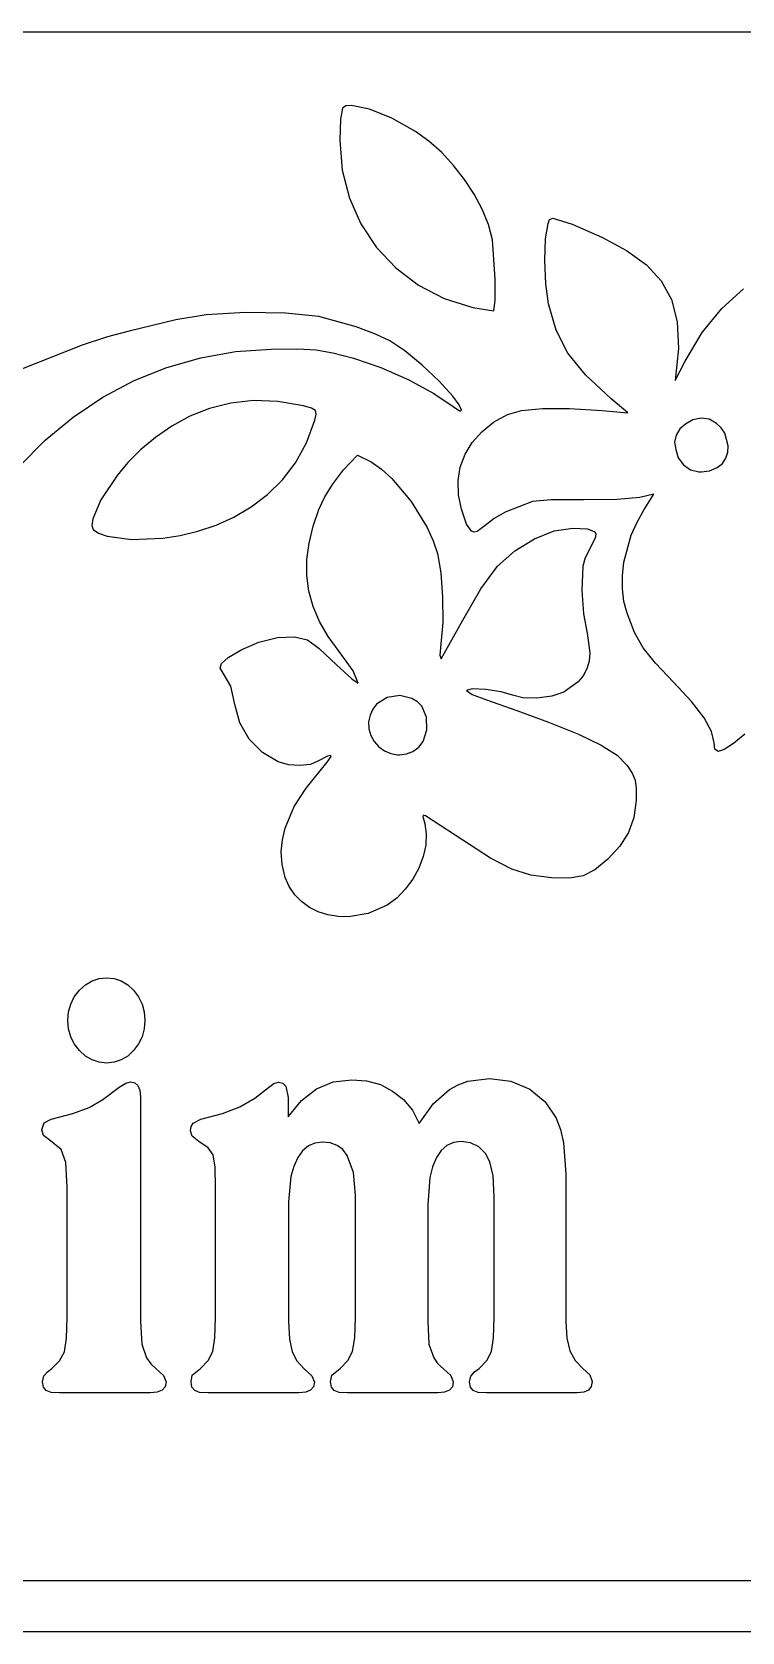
# Model space of a CAD drawing. Extents: x 0 to 380, y 0 to 510.
# Drawn here: x 120.9 to 194, y 0.2 to 165 of the extents above; entities that cross this region are included whole.
import ezdxf

# ---------------------------------------------------------------- set-up
doc = ezdxf.new("R2010")
doc.units = 0

msp = doc.modelspace()

# ---------------------------------------------------------------- linework, layer by layer
at = {"layer": 'Ebene 1'}
for p, q in [((360.20023, 164.96024), (19.977069, 164.96024)), ((152.83271, 157.12694), (152.64702, 155.978077)), ((153.178873, 157.350427), (152.8327, 157.12694)), ((152.8327, 157.12694), (152.83271, 157.12694)), ((153.790465, 157.39404), (153.178873, 157.350427)), ((155.620487, 157.001965), (153.790465, 157.39404)), ((157.943924, 156.071352), (155.620487, 157.001965)), ((152.64702, 155.978077), (152.56732, 153.80674)), ((160.38193, 154.72284), (157.943924, 156.071352)), ((152.56732, 153.80674), (152.818277, 150.749599)), ((161.757739, 153.725511), (160.38193, 154.72284)), ((163.071754, 152.547579), (161.757739, 153.725511)), ((164.30001, 151.222724), (163.071754, 152.547579)), ((152.818277, 150.749599), (153.55683, 147.862667)), ((165.418539, 149.784627), (164.30001, 151.222724)), ((166.403374, 148.26697), (165.418539, 149.784627)), ((153.55683, 147.862667), (154.747884, 145.190068)), ((167.230549, 146.703432), (166.403374, 148.26697)), ((167.876097, 145.127695), (167.230549, 146.703432)), ((154.747884, 145.190068), (156.356349, 142.775927)), ((168.31605, 143.57344), (167.876097, 145.127695)), ((168.578391, 139.522877), (168.31605, 143.57344)), ((156.356349, 142.775927), (158.347131, 140.66437)), ((158.347131, 140.66437), (160.685139, 138.89952)), ((160.685139, 138.89952), (163.335279, 137.525502)), ((168.568968, 137.322392), (168.578391, 139.522877)), ((163.335279, 137.525502), (166.26246, 136.58644)), ((168.44396, 136.25554), (168.568968, 137.322392)), ((135.66737, 135.33534), (130.8625, 134.16264)), ((138.796902, 135.829129), (135.66737, 135.33534)), ((142.840391, 136.063353), (138.796902, 135.829129)), ((146.979905, 136.019045), (142.840391, 136.063353)), ((150.39751, 135.67724), (146.979905, 136.019045)), ((154.267945, 134.596478), (150.39751, 135.67724)), ((166.26246, 136.58644), (168.44396, 136.25554)), ((128.63074, 133.580618), (126.013929, 132.717665)), ((130.8625, 134.16264), (128.63074, 133.580618)), ((156.250539, 133.855654), (154.267945, 134.596478)), ((157.72069, 133.16764), (156.250539, 133.855654)), ((126.013929, 132.717665), (118.46469, 129.73444)), ((138.241, 131.423267), (141.831327, 132.057338)), ((141.831327, 132.057338), (145.50617, 132.31604)), ((145.50617, 132.31604), (148.234713, 132.33719)), ((148.234713, 132.33719), (150.150058, 132.23174)), ((150.150058, 132.23174), (151.861391, 131.93084)), ((151.861391, 131.93084), (153.9779, 131.36564)), ((159.262073, 132.118228), (157.72069, 133.16764)), ((161.0544, 130.645365), (159.262073, 132.118228)), ((131.39008, 129.064478), (134.754236, 130.422691)), ((134.754236, 130.422691), (138.241, 131.423267)), ((153.9779, 131.36564), (156.790816, 130.402234)), ((156.790816, 130.402234), (159.669764, 129.141715)), ((162.806385, 129.004915), (161.0544, 130.645365)), ((128.167578, 127.35749), (131.39008, 129.064478)), ((159.669764, 129.141715), (162.271764, 127.750059)), ((164.22674, 127.45274), (162.806385, 129.004915)), ((125.105777, 125.310595), (128.167578, 127.35749)), ((143.681481, 127.005772), (141.336356, 126.745366)), ((146.177045, 126.922777), (143.681481, 127.005772)), ((148.81732, 126.44884), (146.177045, 126.922777)), ((162.271764, 127.750059), (164.25384, 126.39324)), ((164.880513, 126.553946), (164.22674, 127.45274)), ((122.223722, 122.932656), (125.105777, 125.310595)), ((137.120331, 125.384523), (135.260887, 124.37917)), ((139.147397, 126.189102), (137.120331, 125.384523)), ((141.336356, 126.745366), (139.147397, 126.189102)), ((149.652187, 126.214406), (148.81732, 126.44884)), ((150.061101, 125.97624), (149.652187, 126.214406)), ((150.00001, 124.99994), (150.143798, 125.612149)), ((150.143798, 125.612149), (150.061101, 125.97624)), ((164.25384, 126.39324), (164.895718, 125.960259)), ((165.104058, 126.03514), (164.880513, 126.553946)), ((164.895718, 125.960259), (165.053977, 125.938213)), ((165.053977, 125.938213), (165.104058, 126.03514)), ((135.260887, 124.37917), (133.574792, 123.220587)), ((149.135839, 122.65708), (150.00001, 124.99994)), ((119.54046, 120.23254), (122.223722, 122.932656)), ((132.067774, 121.956315), (130.745559, 120.633897)), ((133.574792, 123.220587), (132.067774, 121.956315)), ((148.007409, 120.607073), (149.135839, 122.65708)), ((130.745559, 120.633897), (129.613877, 119.300875)), ((146.655226, 118.834003), (148.007409, 120.607073)), ((129.613877, 119.300875), (127.945016, 116.79319)), ((145.119797, 117.321951), (146.655226, 118.834003)), ((143.441627, 116.054998), (145.119797, 117.321951)), ((127.945016, 116.79319), (127.107014, 114.813599)), ((141.661223, 115.017226), (143.441627, 116.054998)), ((127.107014, 114.813599), (127.013903, 114.140694)), ((127.013903, 114.140694), (127.14569, 113.74244)), ((127.14569, 113.74244), (127.72059, 113.363908)), ((127.14569, 113.74244), (127.14569, 113.74244)), ((137.955739, 113.565552), (139.819092, 114.192717)), ((139.819092, 114.192717), (141.661223, 115.017226)), ((127.72059, 113.363908), (128.598319, 113.055374)), ((128.598319, 113.055374), (131.100236, 112.711973)), ((131.100236, 112.711973), (134.327393, 112.839584)), ((134.327393, 112.839584), (136.11167, 113.119814)), ((136.11167, 113.119814), (137.955739, 113.565552)), ((127.765576, 67.488339), (128.530816, 67.568642)), ((128.530816, 67.568642), (129.32016, 67.488339)), ((125.21477, 65.607901), (125.734971, 66.283788)), ((125.734971, 66.283788), (126.367654, 66.845912)), ((126.367654, 66.845912), (127.044522, 67.247428)), ((127.044522, 67.247428), (127.765576, 67.488339)), ((129.32016, 67.488339), (130.049249, 67.247428)), ((130.049249, 67.247428), (130.718083, 66.845912)), ((130.718083, 66.845912), (131.326661, 66.283788)), ((131.326661, 66.283788), (131.832805, 65.607901)), ((124.620254, 64.05537), (124.843198, 64.865095)), ((124.843198, 64.865095), (125.21477, 65.607901)), ((131.832805, 65.607901), (132.194337, 64.865095)), ((132.194337, 64.865095), (132.411256, 64.05537)), ((124.54594, 63.178724), (124.620254, 64.05537)), ((124.620254, 62.302079), (124.54594, 63.178724)), ((132.411256, 64.05537), (132.483562, 63.178724)), ((132.483562, 63.178724), (132.411256, 62.302079)), ((132.483562, 63.178724), (132.483562, 63.178724)), ((124.843198, 61.492354), (124.620254, 62.302079)), ((125.21477, 60.749547), (124.843198, 61.492354)), ((132.194337, 61.492354), (131.832805, 60.749547)), ((132.411256, 62.302079), (132.194337, 61.492354)), ((125.734971, 60.073661), (125.21477, 60.749547)), ((126.367654, 59.511537), (125.734971, 60.073661)), ((127.044522, 59.11002), (126.367654, 59.511537)), ((130.718083, 59.511537), (130.049249, 59.11002)), ((131.326661, 60.073661), (130.718083, 59.511537)), ((131.832805, 60.749547), (131.326661, 60.073661)), ((127.765576, 58.86911), (127.044522, 59.11002)), ((128.530816, 58.788807), (127.765576, 58.86911)), ((129.32016, 58.86911), (128.530816, 58.788807)), ((130.049249, 59.11002), (129.32016, 58.86911)), ((128.13715, 55.041319), (129.848395, 56.290487)), ((129.848395, 56.290487), (130.507189, 56.718766)), ((130.507189, 56.718766), (131.005296, 56.861526)), ((131.005296, 56.861526), (131.455205, 56.763378)), ((131.455205, 56.763378), (131.776569, 56.468933)), ((131.776569, 56.468933), (131.969387, 55.978191)), ((143.819584, 55.157311), (145.209477, 56.254793)), ((145.209477, 56.254793), (145.771855, 56.68308)), ((145.771855, 56.68308), (146.23783, 56.825843)), ((146.23783, 56.825843), (146.703803, 56.718771)), ((146.703803, 56.718771), (147.009098, 56.397558)), ((147.009098, 56.397558), (147.266184, 55.255459)), ((148.615902, 54.927555), (150.158437, 56.120951)), ((150.158437, 56.120951), (151.893789, 56.836989)), ((151.893789, 56.836989), (153.821958, 57.075668)), ((153.821958, 57.075668), (155.308252, 56.950753)), ((155.308252, 56.950753), (156.746341, 56.576006)), ((156.746341, 56.576006), (158.015721, 55.906809)), ((162.23359, 54.630881), (163.880566, 56.076344)), ((163.880566, 56.076344), (164.77636, 56.560392)), ((164.77636, 56.560392), (165.760528, 56.906141)), ((165.760528, 56.906141), (167.99399, 57.182739)), ((167.99399, 57.182739), (170.187282, 56.915062)), ((170.187282, 56.915062), (172.139553, 56.112028)), ((172.139553, 56.112028), (173.722257, 54.809335)), ((126.731195, 54.220441), (128.13715, 55.041319)), ((131.969387, 55.978191), (132.033659, 55.291152)), ((132.033659, 55.291152), (132.033659, 32.163792)), ((142.285084, 54.291818), (143.819584, 55.157311)), ((147.266184, 55.255459), (147.266184, 53.2568)), ((147.266184, 55.255459), (147.266184, 55.255459)), ((147.266184, 53.2568), (148.615902, 54.927555)), ((158.015721, 55.906809), (159.124422, 55.041316)), ((159.124422, 55.041316), (160.048335, 53.925998)), ((160.763366, 52.57869), (162.23359, 54.630881)), ((173.722257, 54.809335), (174.871128, 53.114046)), ((122.119662, 52.623302), (122.842718, 53.006975)), ((122.842718, 53.006975), (125.052082, 53.578014)), ((125.052082, 53.578014), (126.731195, 54.220441)), ((137.448595, 52.596534), (138.268069, 53.006975)), ((138.268069, 53.006975), (140.493498, 53.595858)), ((140.493498, 53.595858), (142.285084, 54.291818)), ((160.048335, 53.925998), (160.763366, 52.57869)), ((174.871128, 53.114046), (175.306972, 51.938492)), ((121.878643, 51.900569), (122.119662, 52.623302)), ((122.05539, 51.329522), (121.878643, 51.900569)), ((122.585632, 50.901235), (122.05539, 51.329522)), ((137.175437, 51.793498), (137.243726, 52.244091)), ((137.368254, 51.258142), (137.175437, 51.793498)), ((137.243726, 52.244091), (137.448595, 52.596534)), ((138.043113, 50.722786), (137.368254, 51.258142)), ((175.306972, 51.938492), (175.618289, 50.588948)), ((123.871081, 49.901911), (122.585632, 50.901235)), ((124.353123, 48.545669), (123.871081, 49.901911)), ((139.007199, 50.053592), (138.043113, 50.722786)), ((139.521379, 49.330861), (139.007199, 50.053592)), ((148.738424, 49.747996), (148.230268, 49.045342)), ((149.330935, 50.249892), (148.738424, 49.747996)), ((150.007803, 50.55103), (149.330935, 50.249892)), ((150.769027, 50.651409), (150.007803, 50.55103)), ((151.592513, 50.564414), (150.769027, 50.651409)), ((152.29549, 50.303428), (151.592513, 50.564414)), ((152.877958, 49.868451), (152.29549, 50.303428)), ((153.339916, 49.259484), (152.877958, 49.868451)), ((163.014899, 49.779224), (162.530848, 49.045342)), ((163.599375, 50.303425), (163.014899, 49.779224)), ((164.284278, 50.617946), (163.599375, 50.303425)), ((165.069607, 50.722786), (164.284278, 50.617946)), ((166.041723, 50.580024), (165.069607, 50.722786)), ((166.901367, 50.151737), (166.041723, 50.580024)), ((167.584256, 49.4647), (166.901367, 50.151737)), ((168.026129, 48.617057), (167.584256, 49.4647)), ((175.618289, 50.588948), (175.867343, 47.367887)), ((124.481661, 46.011655), (124.353123, 48.545669)), ((139.714193, 48.063852), (139.521379, 49.330861)), ((139.778465, 45.975962), (139.714193, 48.063852)), ((147.822542, 48.146389), (147.531309, 47.091291)), ((148.230268, 49.045342), (147.822542, 48.146389)), ((153.966568, 47.528499), (153.339916, 49.259484)), ((162.137183, 48.115158), (161.855993, 47.002064)), ((162.530848, 49.045342), (162.137183, 48.115158)), ((168.363556, 47.18052), (168.026129, 48.617057)), ((147.531309, 47.091291), (147.298323, 44.512659)), ((154.175452, 45.19078), (153.966568, 47.528499)), ((161.855993, 47.002064), (161.631042, 44.22714)), ((168.476032, 45.012332), (168.363556, 47.18052)), ((175.867343, 47.367887), (175.867343, 46.547011)), ((175.867343, 46.547011), (175.867343, 32.163792)), ((124.481661, 33.412952), (124.481661, 46.011655)), ((139.778465, 33.305881), (139.778465, 45.975962)), ((147.298323, 44.512659), (147.298323, 32.163792)), ((154.175452, 33.412952), (154.175452, 45.19078)), ((168.476032, 33.305881), (168.476032, 45.012332)), ((161.631042, 44.22714), (161.631042, 32.163792)), ((124.481661, 32.627771), (124.481661, 33.412952)), ((139.778465, 32.627771), (139.778465, 33.305881)), ((154.175452, 32.627771), (154.175452, 33.412952)), ((168.476032, 32.627771), (168.476032, 33.305881)), ((124.409355, 30.468503), (124.481661, 32.627771)), ((132.033659, 32.163792), (132.162198, 29.843921)), ((139.706158, 30.495269), (139.778465, 32.627771)), ((147.298323, 32.163792), (147.386697, 30.370351)), ((154.103146, 30.495269), (154.175452, 32.627771)), ((161.631042, 32.163792), (161.75958, 29.843921)), ((168.403726, 30.495269), (168.476032, 32.627771)), ((175.867343, 32.163792), (175.971786, 30.450654)), ((124.192436, 29.058729), (124.409355, 30.468503)), ((132.162198, 29.843921), (132.64424, 28.416302)), ((139.489239, 29.094423), (139.706158, 30.495269)), ((147.386697, 30.370351), (147.651818, 29.058729)), ((153.886227, 29.094423), (154.103146, 30.495269)), ((161.75958, 29.843921), (162.241622, 28.416302)), ((168.186807, 29.094423), (168.403726, 30.495269)), ((175.971786, 30.450654), (176.285116, 29.1658)), ((122.906997, 27.34559), (123.694329, 28.112935)), ((123.694329, 28.112935), (124.192436, 29.058729)), ((132.64424, 28.416302), (133.086113, 27.800648)), ((138.2038, 27.34559), (139.007202, 28.157547)), ((139.007202, 28.157547), (139.489239, 29.094423)), ((147.651818, 29.058729), (148.125827, 28.121861)), ((148.125827, 28.121861), (148.905127, 27.309907)), ((152.600788, 27.34559), (153.40419, 28.157547)), ((153.40419, 28.157547), (153.886227, 29.094423)), ((162.241622, 28.416302), (162.683495, 27.800648)), ((166.933497, 27.34559), (167.728866, 28.157547)), ((167.728866, 28.157547), (168.186807, 29.094423)), ((176.285116, 29.1658), (176.807327, 28.15755)), ((176.807327, 28.15755), (177.602695, 27.34559)), ((121.942912, 25.953665), (122.071455, 26.56933)), ((122.071455, 26.56933), (122.457084, 26.988693)), ((122.457084, 26.988693), (122.906997, 27.34559)), ((133.086113, 27.800648), (133.640464, 27.309907)), ((133.640464, 27.309907), (134.411729, 26.596097)), ((134.411729, 26.596097), (134.668817, 25.953665)), ((137.239715, 25.953665), (137.368254, 26.631786)), ((137.368254, 26.631786), (138.2038, 27.34559)), ((148.905127, 27.309907), (149.700497, 26.587177)), ((149.700497, 26.587177), (149.96562, 25.917982)), ((151.604564, 25.953665), (151.765241, 26.631786)), ((151.765241, 26.631786), (152.600788, 27.34559)), ((162.683495, 27.800648), (163.237846, 27.309907)), ((163.237846, 27.309907), (164.009111, 26.596097)), ((164.009111, 26.596097), (164.2662, 25.953665)), ((165.937283, 25.953665), (166.065826, 26.551483)), ((166.065826, 26.551483), (166.451455, 26.988693)), ((166.451455, 26.988693), (166.933497, 27.34559)), ((177.602695, 27.34559), (178.325758, 26.667477)), ((178.325758, 26.667477), (178.566779, 25.989359)), ((122.039321, 25.427235), (121.942912, 25.953665)), ((122.328546, 25.061413), (122.039321, 25.427235)), ((122.826653, 24.874035), (122.328546, 25.061413)), ((123.678264, 24.811576), (122.826653, 24.874035)), ((133.062013, 24.811576), (123.678264, 24.811576)), ((133.76499, 24.882957), (133.062013, 24.811576)), ((133.062013, 24.811576), (133.062013, 24.811576)), ((134.267116, 25.097099), (133.76499, 24.882957)), ((134.568392, 25.454001), (134.267116, 25.097099)), ((134.668817, 25.953665), (134.568392, 25.454001)), ((137.336124, 25.427235), (137.239715, 25.953665)), ((137.625349, 25.061413), (137.336124, 25.427235)), ((138.123456, 24.874035), (137.625349, 25.061413)), ((138.975067, 24.811576), (138.123456, 24.874035)), ((148.358816, 24.811576), (138.975067, 24.811576)), ((149.061793, 24.880727), (148.358816, 24.811576)), ((149.563919, 25.088178), (149.061793, 24.880727)), ((149.865195, 25.433929), (149.563919, 25.088178)), ((149.96562, 25.917982), (149.865195, 25.433929)), ((151.700972, 25.427235), (151.604564, 25.953665)), ((151.990198, 25.061413), (151.700972, 25.427235)), ((152.496344, 24.874035), (151.990198, 25.061413)), ((153.372055, 24.811576), (152.496344, 24.874035)), ((162.659395, 24.811576), (153.372055, 24.811576)), ((163.362372, 24.882957), (162.659395, 24.811576)), ((163.864499, 25.097099), (163.362372, 24.882957)), ((164.165774, 25.454001), (163.864499, 25.097099)), ((164.2662, 25.953665), (164.165774, 25.454001)), ((166.033691, 25.427235), (165.937283, 25.953665)), ((166.322916, 25.061413), (166.033691, 25.427235)), ((166.821023, 24.874035), (166.322916, 25.061413)), ((167.672634, 24.811576), (166.821023, 24.874035)), ((177.024244, 24.811576), (167.672634, 24.811576)), ((177.699103, 24.885188), (177.024244, 24.811576)), ((178.181145, 25.106022), (177.699103, 24.885188)), ((178.470371, 25.474079), (178.181145, 25.106022)), ((178.566779, 25.989359), (178.470371, 25.474079)), ((20.377079, 5.48964), (360.42295, 5.48964)), ((380.200092, 0.1999), (0.199912, 0.1999))]:
    msp.add_line(p, q, dxfattribs=at)
at = {"layer": 'Layer 1'}
for p, q in [((173.772276, 143.676675), (174.021576, 145.251292)), ((174.021576, 145.251292), (174.190971, 145.658069)), ((174.190971, 145.658069), (174.508355, 145.787007)), ((174.508355, 145.787007), (176.521903, 145.187514)), ((176.521903, 145.187514), (179.584074, 143.828406)), ((173.698139, 141.422673), (173.772276, 143.676675)), ((179.584074, 143.828406), (182.125234, 142.458136)), ((182.125234, 142.458136), (184.157829, 140.988888)), ((173.796438, 139.014829), (173.698139, 141.422673)), ((184.157829, 140.988888), (185.694302, 139.332842)), ((174.06444, 136.978687), (173.796438, 139.014829)), ((185.694302, 139.332842), (186.747096, 137.402184)), ((191.914461, 136.49756), (194.16707, 138.524483)), ((174.850354, 134.257939), (174.06444, 136.978687)), ((186.747096, 137.402184), (187.328657, 135.109093)), ((187.328657, 135.109093), (187.451428, 132.365754)), ((189.913101, 134.016868), (191.914461, 136.49756)), ((176.066946, 131.902383), (174.850354, 134.257939)), ((188.154569, 131.073513), (189.913101, 134.016868)), ((177.888318, 129.647815), (176.066946, 131.902383)), ((187.451428, 132.365754), (187.127854, 129.084349)), ((187.127854, 129.084349), (188.154569, 131.073513)), ((180.488568, 127.230032), (177.888318, 129.647815)), ((182.249894, 125.734508), (180.488568, 127.230032)), ((168.412161, 124.766802), (169.852434, 125.58749)), ((169.852434, 125.58749), (171.299168, 125.99932)), ((171.299168, 125.99932), (173.44191, 126.202621)), ((173.44191, 126.202621), (176.2244, 126.195114)), ((176.2244, 126.195114), (179.590378, 125.974518)), ((179.590378, 125.974518), (182.249894, 125.734508)), ((166.212485, 122.691699), (167.195887, 123.795468)), ((167.195887, 123.795468), (168.412161, 124.766802)), ((187.588777, 124.093531), (187.212771, 123.451301)), ((188.180429, 124.568123), (187.588777, 124.093531)), ((188.93715, 125.006283), (188.180429, 124.568123)), ((189.790543, 125.196412), (188.93715, 125.006283)), ((190.641529, 125.089424), (189.790543, 125.196412)), ((191.391033, 124.636234), (190.641529, 125.089424)), ((191.875505, 124.191039), (191.391033, 124.636234)), ((192.242365, 123.637255), (191.875505, 124.191039)), ((192.586289, 122.352834), (192.242365, 123.637255)), ((165.470827, 121.473708), (166.212485, 122.691699)), ((187.212771, 123.451301), (187.070244, 122.716962)), ((187.070244, 122.716962), (187.179027, 121.966044)), ((187.179027, 121.966044), (187.445967, 121.106673)), ((192.544873, 121.696656), (192.586289, 122.352834)), ((152.94991, 119.872179), (154.409409, 121.391066)), ((154.409409, 121.391066), (155.810971, 120.688099)), ((155.810971, 120.688099), (156.861784, 119.939419)), ((164.979786, 120.159706), (165.470827, 121.473708)), ((187.445967, 121.106673), (187.970138, 120.378756)), ((187.970138, 120.378756), (188.698158, 119.871371)), ((191.456224, 120.118999), (191.98908, 120.542509)), ((191.98908, 120.542509), (192.348883, 121.080805)), ((192.348883, 121.080805), (192.544873, 121.696656)), ((151.801892, 118.366005), (152.94991, 119.872179)), ((156.861784, 119.939419), (157.917911, 118.982102)), ((157.917911, 118.982102), (159.921979, 116.613266)), ((164.748235, 118.767905), (164.979786, 120.159706)), ((164.785045, 117.316517), (164.748235, 118.767905)), ((188.698158, 119.871371), (189.57664, 119.673592)), ((189.57664, 119.673592), (189.82151, 119.665114)), ((189.821473, 119.665274), (190.671717, 119.777432)), ((189.82151, 119.665114), (189.821473, 119.665274)), ((190.671717, 119.777432), (191.456224, 120.118999)), ((150.411377, 115.780085), (151.010758, 117.104318)), ((151.010758, 117.104318), (151.801892, 118.366005)), ((165.09909, 115.823752), (164.785045, 117.316517)), ((183.467933, 117.034971), (181.156216, 116.826904)), ((184.940574, 117.364551), (183.467933, 117.034971)), ((183.937721, 115.790648), (184.940574, 117.364551)), ((149.838619, 114.08627), (150.411377, 115.780085)), ((159.921979, 116.613266), (161.574915, 113.925008)), ((165.63566, 114.276093), (165.09909, 115.823752)), ((169.596287, 115.507644), (168.460791, 114.856192)), ((172.439911, 116.607539), (169.596287, 115.507644)), ((174.345692, 116.770239), (172.439911, 116.607539)), ((177.666452, 116.789121), (174.345692, 116.770239)), ((181.156216, 116.826904), (177.666452, 116.789121)), ((183.196636, 114.485441), (183.937721, 115.790648)), ((149.395933, 112.337347), (149.838619, 114.08627)), ((161.574915, 113.925008), (162.192127, 112.568413)), ((166.134619, 113.543218), (165.63566, 114.276093)), ((167.556572, 114.157348), (166.730185, 113.534009)), ((168.460791, 114.856192), (167.556572, 114.157348)), ((174.661463, 113.5816), (176.57203, 113.869633)), ((176.57203, 113.869633), (178.101666, 113.79983)), ((178.101666, 113.79983), (178.834288, 113.506548)), ((182.597183, 113.129663), (183.196636, 114.485441)), ((149.171953, 110.641682), (149.395933, 112.337347)), ((162.192127, 112.568413), (162.628458, 111.260743)), ((166.411938, 113.45385), (166.134619, 113.543218)), ((166.730185, 113.534009), (166.411938, 113.45385)), ((170.612538, 111.534874), (172.617354, 112.77426)), ((172.617354, 112.77426), (174.661463, 113.5816)), ((178.875506, 112.861859), (178.330926, 111.737832)), ((178.834288, 113.506548), (178.934722, 113.236125)), ((178.934722, 113.236125), (178.875506, 112.861859)), ((181.837123, 110.350828), (182.597183, 113.129663)), ((149.16817, 108.992015), (149.171953, 110.641682)), ((162.628458, 111.260743), (162.976297, 109.259479)), ((168.819849, 109.950702), (170.612538, 111.534874)), ((177.866365, 110.821843), (177.60324, 109.95491)), ((178.330926, 111.737832), (177.866365, 110.821843)), ((149.386078, 107.381087), (149.16817, 108.992015)), ((162.976297, 109.259479), (163.16154, 106.750609)), ((167.091519, 107.619631), (168.819849, 109.950702)), ((177.60324, 109.95491), (177.505764, 107.455727)), ((181.683492, 108.969988), (181.837123, 110.350828)), ((181.685445, 107.623012), (181.683492, 108.969988)), ((149.827169, 105.80164), (149.386078, 107.381087)), ((165.23536, 104.396526), (167.091519, 107.619631)), ((177.505764, 107.455727), (177.694726, 105.044904)), ((181.84647, 106.331007), (181.685445, 107.623012)), ((150.492936, 104.246415), (149.827169, 105.80164)), ((163.16154, 106.750609), (163.167747, 104.170275)), ((182.170055, 105.115081), (181.84647, 106.331007)), ((151.38487, 102.708152), (150.492936, 104.246415)), ((163.167747, 104.170275), (162.978481, 101.954617)), ((163.002786, 100.405543), (165.23536, 104.396526)), ((177.694726, 105.044904), (178.03883, 103.038287)), ((182.939473, 103.140169), (182.170055, 105.115081)), ((144.238427, 102.145249), (146.142164, 102.592342)), ((146.142164, 102.592342), (147.90618, 102.677611)), ((147.90618, 102.677611), (149.255398, 102.361115)), ((149.255398, 102.361115), (150.429468, 101.459197)), ((152.504466, 101.179593), (151.38487, 102.708152)), ((178.03883, 103.038287), (178.322097, 101.042494)), ((183.827355, 101.543893), (182.939473, 103.140169)), ((140.367503, 99.943548), (141.077216, 100.537272)), ((141.077216, 100.537272), (142.470045, 101.37627)), ((142.470045, 101.37627), (144.238427, 102.145249)), ((150.429468, 101.459197), (152.229412, 99.807722)), ((153.933155, 99.182125), (152.504466, 101.179593)), ((162.978481, 101.954617), (162.875113, 100.786326)), ((162.875113, 100.786326), (163.002786, 100.405543)), ((178.322097, 101.042494), (178.2454, 100.169513)), ((185.083201, 99.955694), (183.827355, 101.543893)), ((140.22954, 99.452421), (140.367503, 99.943548)), ((140.55196, 98.921216), (140.22954, 99.452421)), ((141.32564, 97.593521), (140.55196, 98.921216)), ((152.229412, 99.807722), (153.815425, 98.347226)), ((154.475128, 97.904241), (153.933155, 99.182125)), ((178.02213, 99.377227), (177.651523, 98.663703)), ((178.2454, 100.169513), (178.02213, 99.377227)), ((186.956512, 98.005016), (185.083201, 99.955694)), ((141.757818, 95.696007), (141.32564, 97.593521)), ((153.815425, 98.347226), (154.475128, 97.904241)), ((166.220529, 97.321454), (165.613136, 97.155505)), ((167.627624, 97.25374), (166.220529, 97.321454)), ((169.211795, 97.015933), (167.627624, 97.25374)), ((177.132814, 98.027007), (175.648037, 96.976354)), ((177.651523, 98.663703), (177.132814, 98.027007)), ((188.818965, 96.025953), (186.956512, 98.005016)), ((142.269674, 93.823459), (141.757818, 95.696007)), ((156.359132, 95.732476), (155.96022, 95.225094)), ((157.448566, 96.416903), (156.359132, 95.732476)), ((158.738975, 96.627453), (157.448566, 96.416903)), ((160.004956, 96.324013), (158.738975, 96.627453)), ((160.574451, 95.996714), (160.004956, 96.324013)), ((161.013324, 95.546042), (160.574451, 95.996714)), ((165.613136, 97.155505), (166.220077, 96.723287)), ((166.220077, 96.723287), (167.679219, 96.175528)), ((167.679219, 96.175528), (170.823125, 95.10695)), ((170.350417, 96.671602), (169.211795, 97.015933)), ((171.416823, 96.400619), (170.350417, 96.671602)), ((172.883212, 96.374173), (171.416823, 96.400619)), ((174.407609, 96.57263), (172.883212, 96.374173)), ((175.648037, 96.976354), (174.407609, 96.57263)), ((190.116852, 94.350923), (188.818965, 96.025953)), ((155.696078, 94.614286), (155.536461, 93.907392)), ((155.96022, 95.225094), (155.696078, 94.614286)), ((161.516458, 94.39112), (161.013324, 95.546042)), ((161.548879, 93.09232), (161.516458, 94.39112)), ((170.823125, 95.10695), (174.056612, 93.875285)), ((190.876371, 92.9406), (190.116852, 94.350923)), ((143.243004, 92.13596), (142.269674, 93.823459)), ((155.536461, 93.907392), (155.56843, 93.201096)), ((155.56843, 93.201096), (155.769449, 92.523321)), ((155.769449, 92.523321), (156.116984, 91.901991)), ((161.145106, 91.882717), (161.548879, 93.09232)), ((174.056612, 93.875285), (177.16703, 92.648281)), ((177.16703, 92.648281), (179.499522, 91.530903)), ((191.123723, 91.755656), (190.876371, 92.9406)), ((194.306773, 92.661228), (193.135261, 91.678251)), ((144.588325, 90.751946), (143.243004, 92.13596)), ((146.216155, 89.789858), (144.588325, 90.751946)), ((156.116984, 91.901991), (156.588501, 91.365027)), ((156.588501, 91.365027), (157.161467, 90.940354)), ((157.161467, 90.940354), (157.813346, 90.655894)), ((157.813346, 90.655894), (158.521604, 90.53957)), ((159.436243, 90.616088), (160.110819, 90.884043)), ((160.110819, 90.884043), (160.695224, 91.312993)), ((160.695224, 91.312993), (161.145106, 91.882717)), ((179.499522, 91.530903), (181.141953, 90.475149)), ((191.226575, 91.099208), (191.123723, 91.755656)), ((191.565767, 90.868663), (191.226575, 91.099208)), ((192.186917, 91.062254), (191.565748, 90.868663)), ((191.565748, 90.868663), (191.565767, 90.868663)), ((193.135261, 91.678251), (192.186917, 91.062254)), ((147.287895, 89.504689), (146.216155, 89.789858)), ((148.466477, 89.423291), (147.287895, 89.504689)), ((149.543324, 89.542216), (148.466477, 89.423291)), ((149.090567, 87.10901), (151.255855, 89.765287)), ((150.309857, 89.858016), (149.543324, 89.542216)), ((151.31905, 90.375509), (150.309857, 89.858016)), ((151.255855, 89.765287), (151.682722, 90.361366)), ((151.616267, 90.445581), (151.31905, 90.375509)), ((151.682722, 90.361366), (151.616267, 90.445581)), ((158.521604, 90.53957), (158.715848, 90.529348)), ((158.715848, 90.529346), (159.436243, 90.616088)), ((158.715848, 90.529348), (158.715848, 90.529346)), ((181.141953, 90.475149), (182.182188, 89.433016)), ((182.182188, 89.433016), (182.707209, 88.637157)), ((182.707209, 88.637157), (182.996997, 87.913857)), ((182.996997, 87.913857), (183.105633, 87.047931)), ((147.882179, 85.18966), (149.090567, 87.10901)), ((183.087199, 85.824189), (182.859675, 84.08707)), ((183.105633, 87.047931), (183.087199, 85.824189)), ((146.943314, 82.970066), (147.882179, 85.18966)), ((161.169453, 84.301542), (161.116613, 84.161586)), ((161.116613, 84.161586), (161.314479, 83.426094)), ((161.400224, 84.25672), (161.169453, 84.301542)), ((165.253862, 81.735841), (161.400224, 84.25672)), ((182.859675, 84.08707), (182.319255, 82.538053)), ((146.657771, 81.769685), (146.943314, 82.970066)), ((161.314479, 83.426094), (161.480154, 82.374529)), ((182.319255, 82.538053), (181.438169, 81.119299)), ((146.53899, 80.520652), (146.657771, 81.769685)), ((161.418954, 81.235083), (161.15144, 80.052232)), ((161.480154, 82.374529), (161.418954, 81.235083)), ((168.100532, 79.897702), (165.253862, 81.735841)), ((181.438169, 81.119299), (180.188644, 79.772966)), ((146.620098, 79.23177), (146.53899, 80.520652)), ((146.934223, 77.911841), (146.620098, 79.23177)), ((161.15144, 80.052232), (160.698176, 78.870448)), ((170.297403, 78.754133), (168.100532, 79.897702)), ((180.188644, 79.772966), (178.85975, 78.684343)), ((147.350949, 76.960019), (146.934223, 77.911841)), ((160.079725, 77.734206), (159.316648, 76.68798)), ((160.698176, 78.870448), (160.079725, 77.734206)), ((172.257898, 78.12923), (170.297403, 78.754133)), ((174.395443, 77.84709), (172.257898, 78.12923)), ((176.226581, 77.808961), (174.395443, 77.84709)), ((177.626872, 78.05886), (176.226581, 77.808961)), ((178.85975, 78.684343), (177.626872, 78.05886)), ((147.920188, 76.12411), (147.350949, 76.960019)), ((148.622912, 75.409319), (147.920188, 76.12411)), ((159.316648, 76.68798), (158.42951, 75.776243)), ((149.44009, 74.820846), (148.622912, 75.409319)), ((150.352693, 74.363895), (149.44009, 74.820846)), ((151.341691, 74.04367), (150.352693, 74.363895)), ((155.481083, 74.171471), (153.472717, 73.8342)), ((157.438873, 75.043471), (155.481083, 74.171471)), ((158.42951, 75.776243), (157.438873, 75.043471)), ((152.388055, 73.865371), (151.341691, 74.04367)), ((153.472755, 73.834203), (152.388055, 73.865371)), ((153.472717, 73.8342), (153.472755, 73.834203))]:
    msp.add_line(p, q, dxfattribs=at)

doc.saveas('drawing.dxf')
